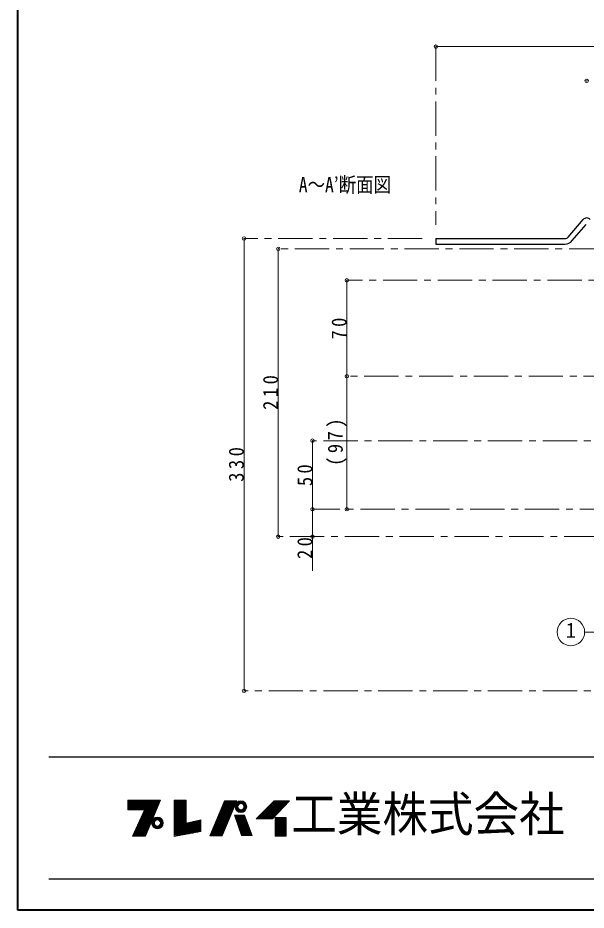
# Model space of a CAD drawing. Units: millimetres at full size, sheet at 1:5. Extents: x -1057 to 968, y -699 to 706.
# Drawn here: x -1057 to -642, y -699 to -48 of the extents above; entities that cross this region are included whole.
import ezdxf
from ezdxf.enums import TextEntityAlignment as Align

# ---------------------------------------------------------------- set-up
doc = ezdxf.new("R2010")
doc.units = ezdxf.units.MM
doc.header["$LTSCALE"] = 5
doc.header["$PDMODE"] = 32
doc.header["$PDSIZE"] = 2.5
doc.linetypes.add('CHAIN1', pattern=[8, 5, -1, 1, -1])
doc.layers.add('0-0_ﾚｲﾔ1', color=7, linetype='Continuous', lineweight=18)
doc.styles.add('ＭＳ ゴシック', font='')
doc.styles.get('ＭＳ ゴシック').set_extended_font_data('MS Gothic')

msp = doc.modelspace()

# ---------------------------------------------------------------- linework, layer by layer
at = {"layer": '0-0_ﾚｲﾔ1', "color": 1, "lineweight": 40}
for p, q in [((-1056.961, -699.318), (-1056.961, 705.682)), ((968.039, -699.318), (-1056.961, -699.318))]:
    msp.add_line(p, q, dxfattribs=at)
at = {"layer": '0-0_ﾚｲﾔ1', "color": 4, "lineweight": 9}
for p, q in [((-751.961, -69.318), (-51.961, -69.318)), ((-891.961, -539.318), (-891.961, -209.318)), ((-866.961, -216.818), (-866.961, -426.818)), ((-816.961, -239.818), (-816.961, -309.818)), ((-816.961, -309.818), (-816.961, -406.818)), ((-841.961, -356.818), (-841.961, -406.818)), ((-841.961, -406.818), (-841.961, -451.818))]:
    msp.add_line(p, q, dxfattribs=at)
at = {"layer": '0-0_ﾚｲﾔ1', "color": 4, "linetype": 'CHAIN1', "lineweight": 9}
for p, q in [((-751.961, -69.318), (-751.961, -199.318)), ((-761.961, -209.318), (-891.961, -209.318)), ((-629.84, -216.818), (-866.961, -216.818)), ((-605.547, -239.818), (-816.961, -239.818)), ((-579.262, -309.818), (-816.961, -309.818)), ((-608.961, -356.818), (-841.961, -356.818)), ((-501.961, -406.818), (-841.961, -406.818)), ((-593.461, -426.818), (-866.961, -426.818)), ((-608.961, -539.318), (-891.961, -539.318))]:
    msp.add_line(p, q, dxfattribs=at)
at = {"layer": '0-0_ﾚｲﾔ1', "color": 5, "lineweight": 25}
for p, q in [((-655.523, -208.27), (-644.619, -195.541)), ((-652.485, -210.872), (-642.341, -199.03)), ((-751.961, -209.318), (-657.801, -209.318)), ((-751.961, -209.318), (-751.961, -213.318)), ((-751.961, -213.318), (-657.801, -213.318))]:
    msp.add_line(p, q, dxfattribs=at)
at = {"layer": '0-0_ﾚｲﾔ1'}
for p, q in [((-643.46, -496.397), (-622.645, -496.397)), ((-976.747, -619.418), (-953.042, -619.418)), ((-976.747, -619.628), (-953.129, -619.628)), ((-976.747, -619.943), (-953.259, -619.943)), ((-976.747, -620.258), (-953.389, -620.258)), ((-976.747, -620.573), (-953.52, -620.573)), ((-976.747, -620.993), (-953.693, -620.993)), ((-953.824, -621.308), (-976.747, -621.308)), ((-976.747, -621.623), (-953.954, -621.623)), ((-976.747, -621.938), (-954.084, -621.938)), ((-976.747, -622.253), (-954.215, -622.253)), ((-976.747, -622.568), (-954.345, -622.568)), ((-976.747, -622.778), (-954.432, -622.778)), ((-976.747, -623.198), (-954.606, -623.198)), ((-976.747, -623.513), (-954.736, -623.513)), ((-976.747, -623.828), (-954.866, -623.828)), ((-976.747, -624.143), (-954.996, -624.143)), ((-976.747, -624.458), (-955.127, -624.458)), ((-976.747, -624.773), (-955.257, -624.773)), ((-963.727, -645.248), (-952.912, -619.103)), ((-942.937, -618.998), (-942.937, -645.563)), ((-934.222, -618.998), (-942.937, -618.998)), ((-942.937, -619.418), (-934.222, -619.418)), ((-942.937, -619.628), (-934.222, -619.628)), ((-942.937, -619.943), (-934.222, -619.943)), ((-942.937, -620.258), (-934.222, -620.258)), ((-942.937, -620.573), (-934.222, -620.573)), ((-942.937, -620.993), (-934.222, -620.993)), ((-942.937, -621.308), (-934.222, -621.308)), ((-942.937, -621.623), (-934.222, -621.623)), ((-942.937, -621.938), (-934.222, -621.938)), ((-942.937, -622.253), (-934.222, -622.253)), ((-942.937, -622.568), (-934.222, -622.568)), ((-942.937, -622.778), (-934.222, -622.778)), ((-942.937, -623.198), (-934.222, -623.198)), ((-942.937, -623.513), (-934.222, -623.513)), ((-942.937, -623.828), (-934.222, -623.828)), ((-942.937, -624.143), (-934.222, -624.143)), ((-942.937, -624.458), (-934.222, -624.458)), ((-942.937, -624.773), (-934.222, -624.773)), ((-906.292, -619.523), (-916.792, -645.038)), ((-908.452, -624.773), (-899.444, -624.773)), ((-908.322, -624.458), (-899.313, -624.458)), ((-908.182, -624.143), (-899.182, -624.143)), ((-908.063, -623.828), (-899.051, -623.828)), ((-907.934, -623.513), (-898.92, -623.513)), ((-907.867, -645.038), (-897.262, -619.523)), ((-907.804, -623.198), (-898.789, -623.198)), ((-907.631, -622.778), (-898.615, -622.778)), ((-907.545, -622.568), (-898.527, -622.568)), ((-907.415, -622.253), (-898.396, -622.253)), ((-907.285, -621.938), (-898.265, -621.938)), ((-907.156, -621.623), (-898.134, -621.623)), ((-907.026, -621.308), (-898.004, -621.308)), ((-906.897, -620.993), (-897.873, -620.993)), ((-906.724, -620.573), (-897.698, -620.573)), ((-906.594, -620.258), (-897.577, -620.258)), ((-906.464, -619.943), (-897.436, -619.943)), ((-906.292, -619.523), (-897.262, -619.523)), ((-898.467, -623.828), (-896.467, -623.828)), ((-898.446, -623.408), (-896.427, -623.408)), ((-898.434, -624.353), (-896.405, -624.353)), ((-898.36, -622.883), (-896.259, -622.883)), ((-898.335, -624.878), (-896.207, -624.878)), ((-898.164, -622.253), (-895.823, -622.253)), ((-897.969, -621.833), (-895.257, -621.833)), ((-897.639, -621.308), (-890.794, -621.308)), ((-897.286, -620.888), (-891.148, -620.888)), ((-896.678, -620.363), (-891.756, -620.363)), ((-895.94, -619.943), (-892.493, -619.943)), ((-890.464, -621.833), (-893.176, -621.833)), ((-890.269, -622.253), (-892.61, -622.253)), ((-890.098, -624.878), (-892.227, -624.878)), ((-890.073, -622.883), (-892.175, -622.883)), ((-889.999, -624.353), (-892.029, -624.353)), ((-889.987, -623.408), (-892.006, -623.408)), ((-891.967, -623.828), (-889.967, -623.828)), ((-875.212, -624.773), (-863.707, -624.773)), ((-874.897, -624.458), (-863.414, -624.458)), ((-874.582, -624.143), (-863.122, -624.143)), ((-874.267, -623.828), (-862.829, -623.828)), ((-873.952, -623.513), (-862.507, -623.513)), ((-873.637, -623.198), (-862.244, -623.198)), ((-873.217, -622.778), (-861.854, -622.778)), ((-873.007, -622.568), (-861.659, -622.568)), ((-872.692, -622.253), (-861.367, -622.253)), ((-872.377, -621.938), (-861.074, -621.938)), ((-872.062, -621.623), (-860.782, -621.623)), ((-871.747, -621.308), (-860.489, -621.308)), ((-871.432, -620.993), (-860.197, -620.993)), ((-871.117, -632.753), (-858.832, -619.523)), ((-871.012, -620.573), (-859.807, -620.573)), ((-870.697, -620.258), (-859.514, -620.258)), ((-870.382, -619.943), (-859.222, -619.943)), ((-976.747, -625.088), (-955.387, -625.088)), ((-976.747, -625.403), (-955.518, -625.403)), ((-976.747, -625.718), (-955.648, -625.718)), ((-964.567, -626.138), (-976.747, -626.138)), ((-973.387, -645.248), (-964.567, -626.138)), ((-957.906, -631.178), (-966.893, -631.178)), ((-957.733, -630.758), (-966.699, -630.758)), ((-966.457, -630.233), (-957.516, -630.233)), ((-957.342, -629.813), (-966.263, -629.813)), ((-957.168, -629.393), (-966.037, -629.393)), ((-965.827, -628.868), (-956.951, -628.868)), ((-956.777, -628.448), (-965.633, -628.448)), ((-956.56, -627.923), (-965.39, -627.923)), ((-956.43, -627.608), (-965.245, -627.608)), ((-956.256, -627.188), (-965.051, -627.188)), ((-956.126, -626.873), (-964.906, -626.873)), ((-955.952, -626.453), (-964.712, -626.453)), ((-955.822, -626.138), (-964.567, -626.138)), ((-942.937, -625.088), (-934.222, -625.088)), ((-942.937, -625.403), (-934.222, -625.403)), ((-942.937, -625.718), (-934.222, -625.718)), ((-942.937, -626.138), (-934.222, -626.138)), ((-942.937, -626.453), (-934.222, -626.453)), ((-942.937, -626.873), (-934.222, -626.873)), ((-942.937, -627.188), (-934.222, -627.188)), ((-942.937, -627.608), (-934.222, -627.608)), ((-942.937, -627.923), (-934.222, -627.923)), ((-942.937, -628.448), (-934.222, -628.448)), ((-942.937, -628.868), (-934.222, -628.868)), ((-942.937, -629.393), (-934.222, -629.393)), ((-942.937, -629.813), (-934.222, -629.813)), ((-942.937, -630.233), (-934.222, -630.233)), ((-942.937, -630.758), (-934.222, -630.758)), ((-942.937, -631.178), (-934.222, -631.178)), ((-911.088, -631.178), (-902.106, -631.178)), ((-910.912, -630.758), (-901.931, -630.758)), ((-910.702, -630.233), (-901.713, -630.233)), ((-910.526, -629.813), (-901.539, -629.813)), ((-910.353, -629.393), (-901.364, -629.393)), ((-910.137, -628.868), (-901.146, -628.868)), ((-909.964, -628.448), (-900.971, -628.448)), ((-909.748, -627.923), (-900.753, -627.923)), ((-909.619, -627.608), (-900.622, -627.608)), ((-909.446, -627.188), (-900.447, -627.188)), ((-909.316, -626.873), (-900.317, -626.873)), ((-909.143, -626.453), (-900.142, -626.453)), ((-909.014, -626.138), (-900.011, -626.138)), ((-908.841, -625.718), (-899.836, -625.718)), ((-908.711, -625.403), (-899.706, -625.403)), ((-908.582, -625.088), (-899.575, -625.088)), ((-898.8, -630.233), (-891.448, -630.233)), ((-898.618, -630.758), (-891.254, -630.758)), ((-898.472, -631.178), (-891.099, -631.178)), ((-898.164, -625.403), (-895.823, -625.403)), ((-897.912, -625.928), (-895.024, -625.928)), ((-897.559, -626.453), (-890.874, -626.453)), ((-897.181, -626.873), (-891.252, -626.873)), ((-896.351, -627.503), (-892.082, -627.503)), ((-895.354, -627.923), (-893.079, -627.923)), ((-890.522, -625.928), (-893.409, -625.928)), ((-890.269, -625.403), (-892.61, -625.403)), ((-886.027, -644.933), (-891.487, -630.128)), ((-881.617, -631.178), (-869.654, -631.178)), ((-881.197, -630.758), (-869.264, -630.758)), ((-880.672, -630.233), (-868.777, -630.233)), ((-880.252, -629.813), (-868.387, -629.813)), ((-879.832, -629.393), (-867.997, -629.393)), ((-879.307, -628.868), (-867.509, -628.868)), ((-878.887, -628.448), (-867.119, -628.448)), ((-878.362, -627.923), (-866.632, -627.923)), ((-878.047, -627.608), (-866.339, -627.608)), ((-877.627, -627.188), (-865.949, -627.188)), ((-877.312, -626.873), (-865.657, -626.873)), ((-876.892, -626.453), (-865.267, -626.453)), ((-876.577, -626.138), (-864.974, -626.138)), ((-876.157, -625.718), (-864.584, -625.718)), ((-875.842, -625.403), (-864.292, -625.403)), ((-875.527, -625.088), (-863.999, -625.088)), ((-960.643, -637.793), (-969.946, -637.793)), ((-960.426, -637.268), (-969.704, -637.268)), ((-960.165, -636.638), (-969.397, -636.638)), ((-959.991, -636.218), (-969.219, -636.218)), ((-959.774, -635.693), (-968.977, -635.693)), ((-968.783, -635.273), (-959.6, -635.273)), ((-959.383, -634.748), (-968.54, -634.748)), ((-959.123, -634.118), (-968.25, -634.118)), ((-958.905, -633.593), (-968.007, -633.593)), ((-958.732, -633.173), (-967.814, -633.173)), ((-958.515, -632.648), (-967.571, -632.648)), ((-967.377, -632.228), (-958.341, -632.228)), ((-958.124, -631.703), (-967.135, -631.703)), ((-959.367, -635.693), (-957.367, -635.693)), ((-959.346, -635.273), (-957.327, -635.273)), ((-959.334, -636.218), (-957.305, -636.218)), ((-959.26, -634.748), (-957.159, -634.748)), ((-959.26, -636.638), (-957.159, -636.638)), ((-959.064, -634.118), (-956.723, -634.118)), ((-959.064, -637.268), (-956.723, -637.268)), ((-958.812, -633.593), (-955.924, -633.593)), ((-958.812, -637.793), (-955.924, -637.793)), ((-958.539, -633.173), (-951.694, -633.173)), ((-958.081, -632.648), (-952.152, -632.648)), ((-957.578, -632.228), (-952.656, -632.228)), ((-956.58, -631.703), (-953.653, -631.703)), ((-951.422, -633.593), (-954.309, -633.593)), ((-951.422, -637.793), (-954.309, -637.793)), ((-951.169, -634.118), (-953.51, -634.118)), ((-951.169, -637.268), (-953.51, -637.268)), ((-950.973, -634.748), (-953.075, -634.748)), ((-950.973, -636.638), (-953.075, -636.638)), ((-950.899, -636.218), (-952.929, -636.218)), ((-950.887, -635.273), (-952.906, -635.273)), ((-952.867, -635.693), (-950.867, -635.693)), ((-942.937, -631.703), (-934.222, -631.703)), ((-942.937, -632.228), (-934.222, -632.228)), ((-942.937, -632.648), (-934.222, -632.648)), ((-942.937, -633.173), (-934.222, -633.173)), ((-942.937, -633.593), (-934.222, -633.593)), ((-942.937, -634.118), (-934.222, -634.118)), ((-942.937, -634.748), (-934.222, -634.748)), ((-942.937, -635.273), (-934.222, -635.273)), ((-942.937, -635.693), (-934.222, -635.693)), ((-942.937, -636.218), (-923.407, -636.218)), ((-942.937, -636.638), (-923.407, -636.638)), ((-942.937, -637.268), (-923.407, -637.268)), ((-942.937, -637.793), (-923.407, -637.793)), ((-923.407, -635.693), (-933.281, -635.693)), ((-923.407, -635.273), (-931.4, -635.273)), ((-923.407, -634.748), (-929.049, -634.748)), ((-923.407, -634.118), (-926.228, -634.118)), ((-913.81, -637.793), (-904.855, -637.793)), ((-913.594, -637.268), (-904.637, -637.268)), ((-913.335, -636.638), (-904.375, -636.638)), ((-913.162, -636.218), (-904.201, -636.218)), ((-912.946, -635.693), (-903.982, -635.693)), ((-912.773, -635.273), (-903.808, -635.273)), ((-912.557, -634.748), (-903.59, -634.748)), ((-912.298, -634.118), (-903.328, -634.118)), ((-912.082, -633.593), (-903.11, -633.593)), ((-911.909, -633.173), (-902.935, -633.173)), ((-911.693, -632.648), (-902.717, -632.648)), ((-911.52, -632.228), (-902.542, -632.228)), ((-911.304, -631.703), (-902.324, -631.703)), ((-898.289, -631.703), (-890.906, -631.703)), ((-898.107, -632.228), (-890.712, -632.228)), ((-897.961, -632.648), (-890.557, -632.648)), ((-897.778, -633.173), (-890.364, -633.173)), ((-897.632, -633.593), (-890.209, -633.593)), ((-897.45, -634.118), (-890.015, -634.118)), ((-897.231, -634.748), (-889.783, -634.748)), ((-897.049, -635.273), (-889.589, -635.273)), ((-896.903, -635.693), (-889.434, -635.693)), ((-896.72, -636.218), (-889.241, -636.218)), ((-896.574, -636.638), (-889.086, -636.638)), ((-896.355, -637.268), (-888.853, -637.268)), ((-896.173, -637.793), (-888.66, -637.793)), ((-883.192, -632.753), (-871.117, -632.753)), ((-882.667, -632.228), (-870.629, -632.228)), ((-882.142, -631.703), (-870.142, -631.703)), ((-869.227, -632.228), (-861.247, -632.228)), ((-869.227, -632.648), (-861.247, -632.648)), ((-869.227, -633.173), (-861.247, -633.173)), ((-869.227, -633.593), (-861.247, -633.593)), ((-869.227, -634.118), (-861.247, -634.118)), ((-869.227, -634.748), (-861.247, -634.748)), ((-869.227, -635.273), (-861.247, -635.273)), ((-869.227, -635.693), (-861.247, -635.693)), ((-869.227, -636.218), (-861.247, -636.218)), ((-869.227, -636.638), (-861.247, -636.638)), ((-869.227, -637.268), (-861.247, -637.268)), ((-869.227, -637.793), (-861.247, -637.793)), ((-963.249, -644.093), (-972.854, -644.093)), ((-963.032, -643.568), (-972.611, -643.568)), ((-962.815, -643.043), (-972.369, -643.043)), ((-962.554, -642.413), (-972.078, -642.413)), ((-962.337, -641.888), (-971.836, -641.888)), ((-962.076, -641.258), (-971.545, -641.258)), ((-961.902, -640.838), (-971.351, -640.838)), ((-961.685, -640.313), (-971.109, -640.313)), ((-961.468, -639.788), (-970.867, -639.788)), ((-961.251, -639.263), (-970.624, -639.263)), ((-961.034, -638.738), (-970.382, -638.738)), ((-960.86, -638.318), (-970.188, -638.318)), ((-958.459, -638.318), (-951.774, -638.318)), ((-958.081, -638.738), (-952.152, -638.738)), ((-957.423, -639.263), (-952.811, -639.263)), ((-956.254, -639.788), (-953.979, -639.788)), ((-942.937, -638.318), (-923.407, -638.318)), ((-942.937, -638.738), (-923.407, -638.738)), ((-942.937, -639.263), (-923.407, -639.263)), ((-942.937, -639.788), (-923.407, -639.788)), ((-942.937, -640.313), (-923.407, -640.313)), ((-942.937, -640.838), (-923.407, -640.838)), ((-942.937, -641.258), (-923.407, -641.258)), ((-942.937, -641.888), (-923.407, -641.888)), ((-942.937, -642.413), (-925.704, -642.413)), ((-942.937, -643.043), (-929.151, -643.043)), ((-942.937, -643.568), (-932.023, -643.568)), ((-942.937, -644.093), (-934.895, -644.093)), ((-916.403, -644.093), (-907.474, -644.093)), ((-916.187, -643.568), (-907.256, -643.568)), ((-915.971, -643.043), (-907.037, -643.043)), ((-915.711, -642.413), (-906.776, -642.413)), ((-915.495, -641.888), (-906.557, -641.888)), ((-915.236, -641.258), (-906.295, -641.258)), ((-915.063, -640.838), (-906.121, -640.838)), ((-914.847, -640.313), (-905.903, -640.313)), ((-914.631, -639.788), (-905.685, -639.788)), ((-914.415, -639.263), (-905.466, -639.263)), ((-914.199, -638.738), (-905.248, -638.738)), ((-914.026, -638.318), (-905.074, -638.318)), ((-896.002, -638.318), (-888.466, -638.318)), ((-895.844, -638.738), (-888.311, -638.738)), ((-895.662, -639.263), (-888.118, -639.263)), ((-895.48, -639.788), (-887.924, -639.788)), ((-895.297, -640.313), (-887.73, -640.313)), ((-895.115, -640.838), (-887.537, -640.838)), ((-894.969, -641.258), (-887.382, -641.258)), ((-894.75, -641.888), (-887.15, -641.888)), ((-894.532, -642.413), (-886.956, -642.413)), ((-894.348, -643.043), (-886.724, -643.043)), ((-894.166, -643.568), (-886.53, -643.568)), ((-893.984, -644.093), (-886.336, -644.093)), ((-869.227, -638.318), (-861.247, -638.318)), ((-869.227, -638.738), (-861.247, -638.738)), ((-869.227, -639.263), (-861.247, -639.263)), ((-869.227, -639.788), (-861.247, -639.788)), ((-869.227, -640.313), (-861.247, -640.313)), ((-869.227, -640.838), (-861.247, -640.838)), ((-869.227, -641.258), (-861.247, -641.258)), ((-869.227, -641.888), (-861.247, -641.888)), ((-869.227, -642.413), (-861.247, -642.413)), ((-869.227, -643.043), (-861.247, -643.043)), ((-869.227, -643.568), (-861.247, -643.568)), ((-869.227, -644.093), (-861.247, -644.093)), ((-973.387, -645.248), (-963.727, -645.248)), ((-963.509, -644.723), (-973.144, -644.723)), ((-942.937, -644.723), (-938.341, -644.723)), ((-907.867, -645.038), (-916.792, -645.038)), ((-916.662, -644.723), (-907.736, -644.723)), ((-893.765, -644.723), (-886.104, -644.723)), ((-893.692, -644.933), (-886.027, -644.933)), ((-869.227, -644.723), (-861.247, -644.723))]:
    msp.add_line(p, q, dxfattribs=at)
at = {"layer": '0-0_ﾚｲﾔ1', "color": 6, "lineweight": 25}
for p, q in [((-1034.461, -587.532), (945.539, -587.532)), ((945.539, -676.818), (-1034.461, -676.818))]:
    msp.add_line(p, q, dxfattribs=at)
at = {"layer": '0-0_ﾚｲﾔ1'}
for points in [[(-976.747, -626.138), (-976.747, -619.103), (-952.912, -619.103)], [(-942.937, -645.563), (-923.407, -641.993), (-923.407, -633.488), (-934.222, -635.903), (-934.222, -618.998)], [(-883.192, -632.753), (-869.962, -619.523), (-858.832, -619.523)], [(-893.692, -644.933), (-898.837, -630.128), (-891.487, -630.128)]]:
    msp.add_lwpolyline(points, dxfattribs=at)
msp.add_lwpolyline([(-869.227, -631.703), (-869.227, -645.248), (-861.247, -645.248), (-861.247, -631.703)], close=True, dxfattribs=at)
for centre, radius in [((-653.46, -496.397), 10), ((-894.217, -623.828), 4.25), ((-894.217, -623.828), 2.25), ((-955.117, -635.693), 4.25), ((-955.117, -635.693), 2.25)]:
    msp.add_circle(centre, radius, dxfattribs=at)
at = {"layer": '0-0_ﾚｲﾔ1', "color": 5, "lineweight": 25}
for centre, radius, start, end in [((-641.961, -197.818), 3.5, 40.58497, 139.41503), ((-657.801, -206.318), 3, 270, 319.41503), ((-657.801, -206.318), 7, 270, 319.41503)]:
    msp.add_arc(centre, radius, start, end, dxfattribs=at)
at = {"layer": '0-0_ﾚｲﾔ1', "color": 4}
for p in [(-751.961, -69.318), (-641.961, -94.318), (-891.961, -209.318), (-866.961, -216.818), (-816.961, -239.818), (-816.961, -309.818), (-841.961, -356.818), (-841.961, -406.818), (-816.961, -406.818), (-866.961, -426.818), (-841.961, -426.818), (-891.961, -539.318)]:
    msp.add_point(p, dxfattribs=at)

# ---------------------------------------------------------------- texts
at = {"layer": '0-0_ﾚｲﾔ1', "style": 'ＭＳ ゴシック'}
for s, height, width, p in [('A～A’断面図', 11, 0.85, (-851.961, -178.818)), ('工業株式会社', 25.66, 0.95, (-857.497, -649.675))]:
    msp.add_text(s, height=height, dxfattribs=dict(at, width=width)).set_placement(p, align=Align.BOTTOM_LEFT)
msp.add_text('1', height=11, dxfattribs=at).set_placement((-657.21, -503.897), align=Align.BOTTOM_LEFT)
at = {"layer": '0-0_ﾚｲﾔ1', "char_height": 11, "attachment_point": 7, "rotation": 90, "style": 'ＭＳ ゴシック'}
for s, insert in [('\\T1.36;\\W0.9;70', (-816.961, -282.943)), ('\\T1.38;\\W0.9;210', (-866.961, -334.318)), ('\\T1.38;\\W0.9;(97)', (-816.961, -375.193)), ('\\T1.38;\\W0.9;330', (-891.961, -386.818)), ('\\T1.36;\\W0.9;50', (-841.961, -389.943)), ('\\T1.36;\\W0.9;20', (-841.961, -443.068))]:
    msp.add_mtext(s, dxfattribs=dict(at, insert=insert))

doc.saveas('drawing.dxf')
